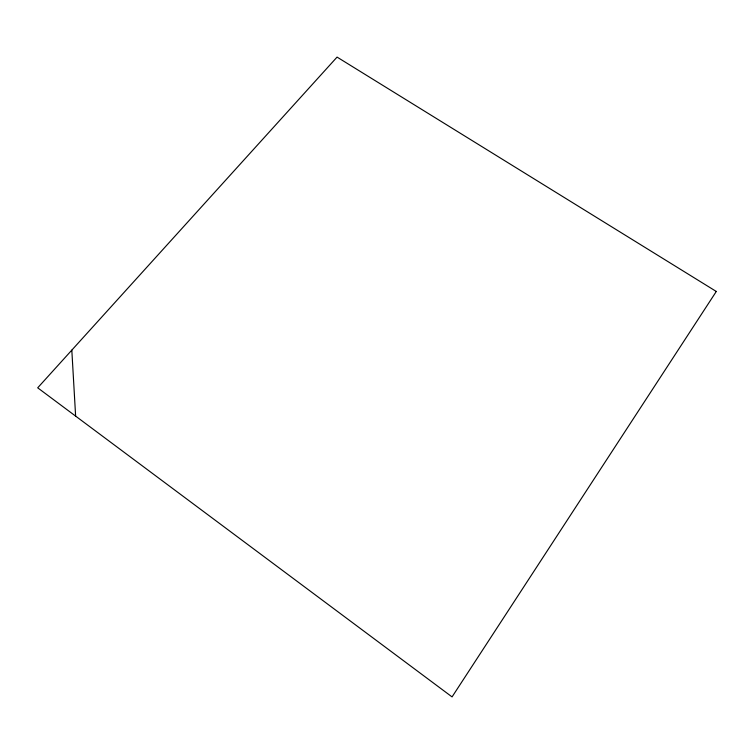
<?xml version="1.0" encoding="UTF-8"?>
<svg xmlns="http://www.w3.org/2000/svg" width="754" height="754" viewBox="0 0 754 754"><rect width="100%" height="100%" fill="white"/><g stroke="black" fill="none" stroke-linecap="round" stroke-linejoin="round"><path stroke-width="1.13" d="M71.819 350.129L75.626 416.114M716.3 291.468L452.061 696.903L37.7 387.82L337.066 57.097L716.3 291.468"/></g></svg>
